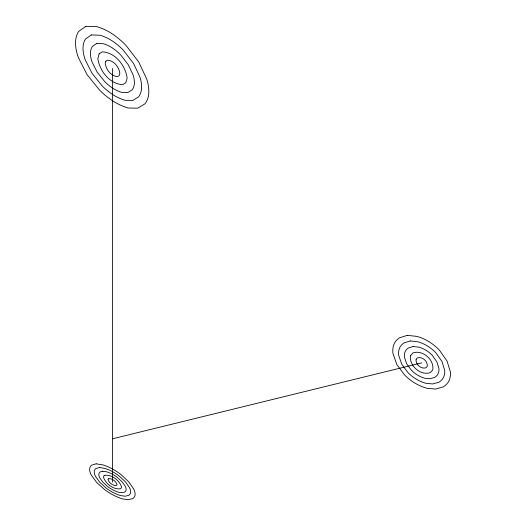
<?xml version="1.0" encoding="UTF-8"?>
<svg xmlns="http://www.w3.org/2000/svg" width="526" height="526" viewBox="0 0 526 526"><rect width="100%" height="100%" fill="white"/><g stroke="black" fill="none" stroke-linecap="round" stroke-linejoin="round"><path stroke-width="0.79" d="M112.525 482.092L112.551 68.433M112.531 438.789L421.681 362.855M410.563 355.714C408.827 365.662 420.774 376.07 430.373 372.592L432.714 369.949C434.719 359.902 422.477 349.369 412.851 352.972L410.563 355.714M416.132 359.291C415.231 364.275 421.241 369.508 426.04 367.746L427.204 366.405C428.177 361.395 422.089 356.161 417.282 357.936L416.132 359.291M99.125 53.869L97.836 58.577C99.592 70.813 109.717 84.193 122.788 84.607L125.74 82.74L127.141 78.203C125.602 65.776 115.319 52.258 102.07 51.877L99.125 53.869M105.871 61.18L105.213 63.514C106.061 69.649 111.15 76.375 117.699 76.566L119.172 75.619L119.862 73.331C119.06 67.137 113.951 60.405 107.343 60.201L105.871 61.18M104.22 475.379L103.405 477.069C105.581 483.769 113.544 490.035 120.743 488.726L121.598 487.083C119.52 480.304 111.427 474.038 104.22 475.379M108.389 478.745L107.975 479.587C109.046 482.94 113.044 486.083 116.647 485.419L117.068 484.591C116.022 481.205 111.985 478.088 108.389 478.745M85.883 26.3L78.532 31.527A40.403 29.206 26.7 0 0 75.534 43.632A63.344 46.157 25.5 0 0 78.42 57.715L87.014 74.547L99.493 90.018A62.772 45.473 24.7 0 0 112.551 100.755A41.995 29.982 24.8 0 0 128.153 108.014L137.713 108.185L145.091 103.734A39.121 27.497 25.6 0 0 148.792 92.714A61.286 42.777 26.7 0 0 146.767 79.176L138.818 62.14L126.266 45.755A61.858 43.388 27.4 0 0 112.551 34.072A40.042 28.509 27.4 0 0 96.876 26.668L85.883 26.3M91.34 34.926L85.455 39.042A32.211 23.216 26.6 0 0 83.003 48.635A50.483 36.616 25.6 0 0 85.238 59.859L92.063 73.338L102.057 85.784A50.121 36.182 25 0 0 112.551 94.443A33.625 23.999 25.1 0 0 125.109 100.302L132.795 100.413L138.693 96.797A31.396 22.125 25.7 0 0 141.606 87.895A49.174 34.46 26.6 0 0 139.916 77.026L133.505 63.409L123.465 50.378A49.536 34.854 27.1 0 0 112.551 41.113A31.981 22.776 27.2 0 0 100.098 35.242L91.34 34.926M96.738 43.454L92.32 46.485A24.078 17.305 26.5 0 0 90.433 53.613A37.727 27.24 25.8 0 0 92.063 61.996L97.139 72.121L104.641 81.51A37.524 26.997 25.3 0 0 112.551 88.059A25.241 18.009 25.4 0 0 122.032 92.484L127.825 92.556L132.243 89.795A23.617 16.687 25.8 0 0 134.386 83.062A36.991 26.024 26.5 0 0 133.071 74.876L128.219 64.678L120.697 54.96A37.195 26.247 26.9 0 0 112.551 48.07A23.946 17.056 26.9 0 0 103.274 43.704L96.738 43.454M407.288 335.332L399.359 337.876A34.183 19.613 9.7 0 0 393.737 344.911A53.889 30.758 9.1 0 0 393.007 353.65L396.841 364.544L404.599 374.959A53.586 30.324 9.1 0 0 414.034 382.56A35.84 20.146 9.6 0 0 426.652 388.234L435.383 389.082L443.188 386.932A33.276 18.653 10.3 0 0 449.132 380.489A51.844 29.206 10.8 0 0 450.407 372.086L447.1 361.132L439.473 350.25A52.133 29.614 10.9 0 0 429.722 342.13A33.749 19.324 10.4 0 0 417.21 336.436L407.288 335.332M410.227 340.947L403.889 342.945A27.267 15.609 9.8 0 0 399.365 348.528A42.928 24.472 9.3 0 0 398.734 355.491L401.765 364.209L407.959 372.579A42.737 24.189 9.3 0 0 415.533 378.694A28.667 16.135 9.7 0 0 425.679 383.263L432.694 383.941L438.947 382.185A26.688 14.998 10.2 0 0 443.674 376.984A41.62 23.479 10.7 0 0 444.661 370.238L441.971 361.48L435.85 352.808A41.804 23.742 10.7 0 0 428.079 346.364A26.99 15.425 10.4 0 0 418.124 341.834L410.227 340.947M413.134 346.502L408.386 347.982A20.396 11.644 9.9 0 0 404.974 352.131A32.06 18.252 9.5 0 0 404.468 357.332L406.71 363.874L411.345 370.179A31.954 18.094 9.5 0 0 417.046 374.795A21.494 12.118 9.8 0 0 424.692 378.24L429.979 378.74L434.68 377.412A20.067 11.302 10.2 0 0 438.204 373.473A31.323 17.693 10.5 0 0 438.908 368.391L436.863 361.829L432.267 355.352A31.428 17.845 10.6 0 0 426.454 350.553A20.238 11.546 10.3 0 0 419.025 347.18L413.134 346.502M96.153 463.833L91.583 465.175A24.761 11.197 19 0 0 89.637 469.494A38.858 17.601 18.6 0 0 91.327 475.109L96.587 482.322L104.345 489.39A38.674 17.424 18.5 0 0 112.525 494.69A25.998 11.618 18.6 0 0 122.334 498.852L128.318 499.7L132.9 498.549A24.288 10.776 18.9 0 0 135.116 494.519A37.977 16.832 19.2 0 0 133.762 489.081L128.752 481.855L120.96 474.564A38.161 16.996 19.3 0 0 112.531 469.001A24.584 11.046 19.2 0 0 102.918 464.899L96.153 463.833M99.473 467.535L95.817 468.594A19.764 8.922 19 0 0 94.239 472.026A31.014 14.018 18.7 0 0 95.568 476.503L99.756 482.276L105.963 487.95A30.896 13.906 18.6 0 0 112.525 492.211A20.803 9.304 18.7 0 0 120.401 495.551L125.208 496.228L128.87 495.288A19.469 8.653 18.9 0 0 130.626 492.047A30.449 13.525 19.2 0 0 129.514 487.681L125.484 481.901L119.251 476.089A30.567 13.63 19.3 0 0 112.531 471.658A19.659 8.83 19.2 0 0 104.871 468.396L99.473 467.535M102.774 471.217L100.032 471.993A14.794 6.667 18.9 0 0 98.829 474.551A23.203 10.461 18.8 0 0 99.802 477.904L102.932 482.23L107.587 486.497A23.137 10.402 18.7 0 0 112.525 489.706A15.609 6.983 18.7 0 0 118.455 492.224L122.071 492.73L124.82 492.02A14.629 6.516 18.9 0 0 126.115 489.568A22.888 10.185 19.1 0 0 125.267 486.28L122.229 481.947L117.554 477.601A22.953 10.244 19.2 0 0 112.531 474.294A14.735 6.614 19.1 0 0 106.811 471.861L102.774 471.217"/></g></svg>
